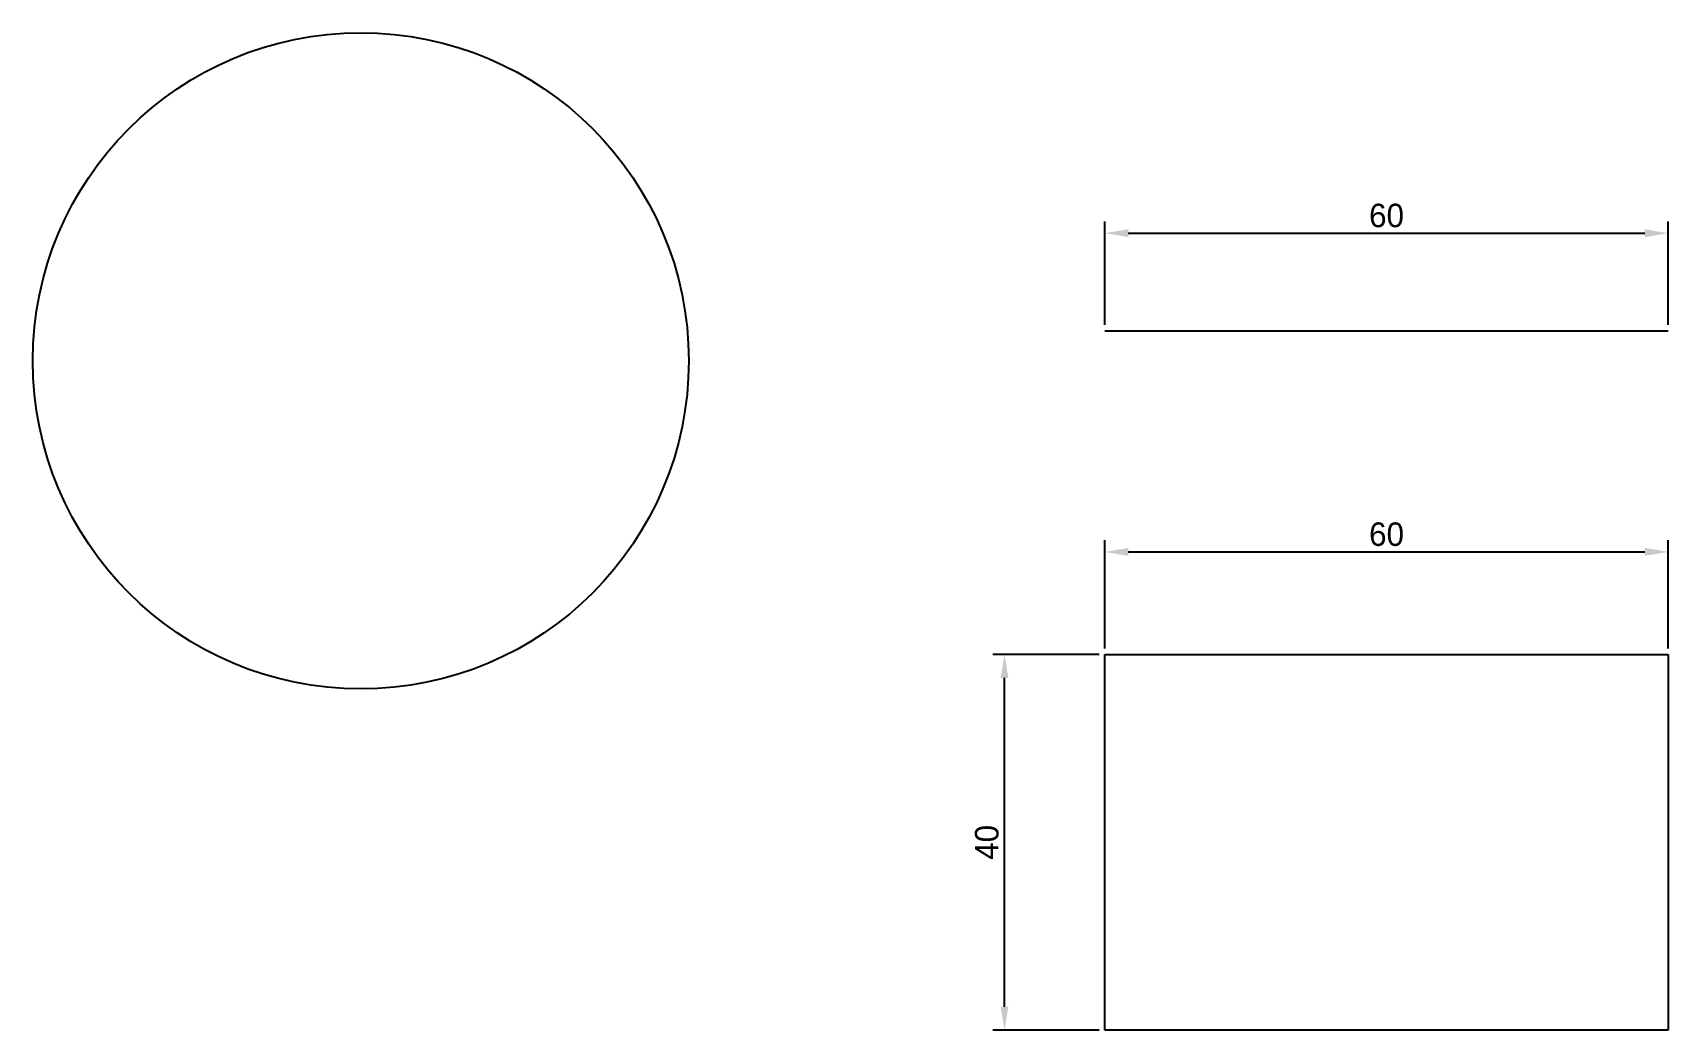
# Model space of a CAD drawing. Header units: millimetres. Extents: x 138 to 312, y 113 to 219.
import ezdxf

# ---------------------------------------------------------------- set-up
doc = ezdxf.new("R2010")
doc.units = ezdxf.units.MM
doc.dimstyles.new('ISO-25', dxfattribs={"dimtxt": 2.5, "dimasz": 2.5, "dimexe": 1.25, "dimexo": 0.625, "dimtad": 1, "dimdsep": 46, "dimtxsty": 'Standard', "dimcen": 2.5, "dimadec": 0, "dimazin": 0, "dimtfac": 1, "dimtmove": 0, "dimatfit": 3, "dimfxl": 1, "dimarcsym": 0})

# ---------------------------------------------------------------- blocks, each defined once
blk = doc.blocks.new('*D1')
at = {"color": 0, "lineweight": -2, "transparency": 16777216}
for p, q in [((251.78, 188.29), (251.78, 199.29)), ((311.78, 188.29), (311.78, 199.29)), ((254.28, 198.04), (309.28, 198.04))]:
    blk.add_line(p, q, dxfattribs=at)
at = {"color": 0, "transparency": 16777216}
for points in [[(254.28, 198.45), (254.28, 197.62), (251.78, 198.04)], [(309.28, 198.45), (309.28, 197.62), (311.78, 198.04)]]:
    blk.add_solid(points, dxfattribs=at)
at = {"layer": 'Defpoints', "color": 0, "transparency": 16777216}
for p in [(311.78, 198.04), (251.78, 187.66), (311.78, 187.66)]:
    blk.add_point(p, dxfattribs=at)
at = {"color": 0, "transparency": 16777216, "insert": (281.78, 199.91), "char_height": 2.5, "attachment_point": 5}
blk.add_mtext('60', dxfattribs=at)
blk = doc.blocks.new('*D2')
at = {"color": 0, "lineweight": -2, "transparency": 16777216}
for p, q in [((251.78, 153.81), (251.78, 165.36)), ((254.28, 164.11), (309.28, 164.11)), ((311.78, 153.81), (311.78, 165.36))]:
    blk.add_line(p, q, dxfattribs=at)
at = {"color": 0, "transparency": 16777216}
for points in [[(254.28, 164.53), (254.28, 163.69), (251.78, 164.11)], [(309.28, 164.53), (309.28, 163.69), (311.78, 164.11)]]:
    blk.add_solid(points, dxfattribs=at)
at = {"layer": 'Defpoints', "color": 0, "transparency": 16777216}
for p in [(311.78, 164.11), (251.78, 153.19), (311.78, 153.19)]:
    blk.add_point(p, dxfattribs=at)
at = {"color": 0, "transparency": 16777216, "insert": (281.78, 165.98), "char_height": 2.5, "attachment_point": 5}
blk.add_mtext('60', dxfattribs=at)
blk = doc.blocks.new('*D3')
at = {"color": 0, "lineweight": -2, "transparency": 16777216}
for p, q in [((251.16, 153.19), (239.85, 153.19)), ((241.1, 115.69), (241.1, 150.69)), ((251.16, 113.19), (239.85, 113.19))]:
    blk.add_line(p, q, dxfattribs=at)
at = {"color": 0, "transparency": 16777216}
for points in [[(240.68, 150.69), (241.51, 150.69), (241.1, 153.19)], [(240.68, 115.69), (241.51, 115.69), (241.1, 113.19)]]:
    blk.add_solid(points, dxfattribs=at)
at = {"layer": 'Defpoints', "color": 0, "transparency": 16777216}
for p in [(241.1, 153.19), (251.78, 153.19), (251.78, 113.19)]:
    blk.add_point(p, dxfattribs=at)
at = {"color": 0, "transparency": 16777216, "insert": (239.22, 133.19), "char_height": 2.5, "attachment_point": 5, "rotation": 90}
blk.add_mtext('40', dxfattribs=at)

msp = doc.modelspace()

# ---------------------------------------------------------------- linework, layer by layer
for p, q in [((251.78, 187.662), (311.78, 187.662)), ((251.78, 153.185), (311.78, 153.185)), ((251.78, 113.185), (251.78, 153.185)), ((311.78, 153.185), (311.78, 113.185)), ((311.78, 113.185), (251.78, 113.185))]:
    msp.add_line(p, q)
msp.add_circle((172.544, 184.45), 34.93)

# ---------------------------------------------------------------- dimensions: what is measured, and where the dimension line sits
for base, p1, p2, picture, middle in [((311.78, 198.038), (251.78, 187.662), (311.78, 187.662), '*D1', (281.78, 199.913)), ((311.78, 164.11), (251.78, 153.185), (311.78, 153.185), '*D2', (281.78, 165.985))]:
    dim = msp.add_linear_dim(base=base, p1=p1, p2=p2, dimstyle='ISO-25')
    dim.commit()
    dim.dimension.update_dxf_attribs({"geometry": picture, "text_midpoint": middle})
dim = msp.add_linear_dim(base=(241.095, 153.185), p1=(251.78, 113.185), p2=(251.78, 153.185), angle=90, dimstyle='ISO-25')
dim.commit()
dim.dimension.update_dxf_attribs({"geometry": '*D3', "text_midpoint": (239.22, 133.185)})

doc.saveas('drawing.dxf')
